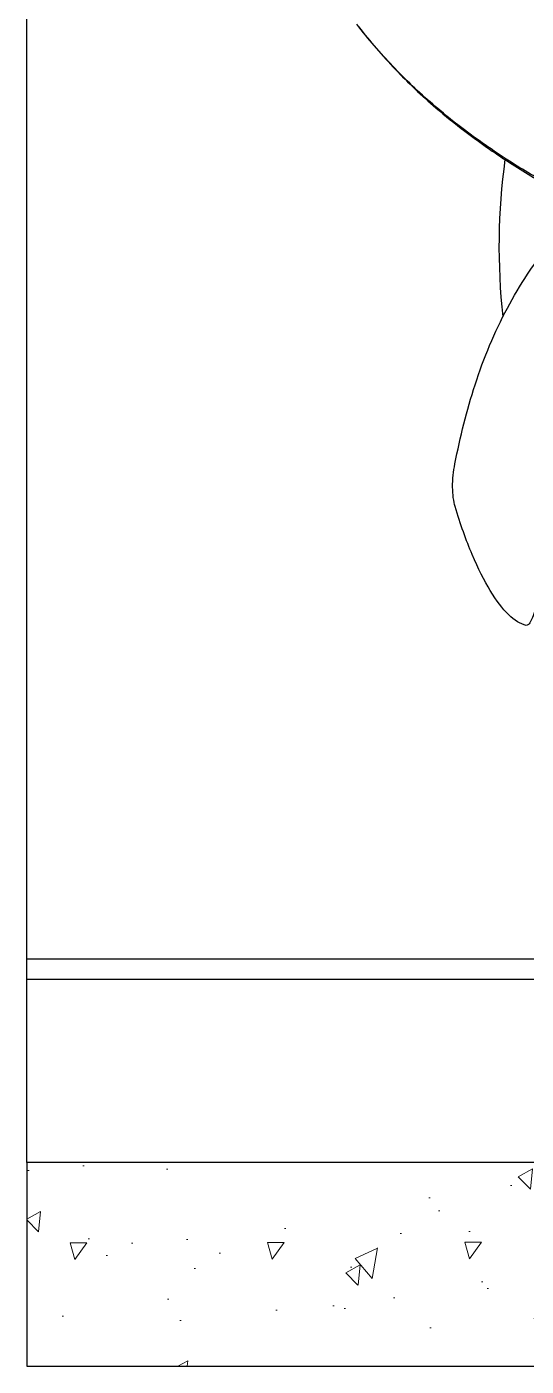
# Model space of a CAD drawing. Header units: millimetres. Extents: x -360063 to 84100, y -179792 to 59400.
# Drawn here: x 70516 to 71497, y 39868 to 42500 of the extents above; entities that cross this region are included whole.
import ezdxf

# ---------------------------------------------------------------- set-up
doc = ezdxf.new("R2010")
doc.units = ezdxf.units.MM
doc.header["$LTSCALE"] = 100
doc.layers.add('Hatch', color=7, linetype='Continuous', lineweight=18)
doc.layers.add('Visible', color=7, linetype='Continuous', lineweight=25)

msp = doc.modelspace()

# ---------------------------------------------------------------- hatches: boundary and pattern name
at = {"layer": 'Hatch'}
h = msp.add_hatch(dxfattribs=at)
h.set_pattern_fill('AR-CONC', color=256, scale=53.832768, angle=214.09967, style=0)
h.set_pattern_definition([(264.09967, (0, 0), (-338.6717, -188.4996), [40.3746, -444.1203]), (209.09967, (0, 0), (288.8664, -293.4285), [32.2997, -355.2963]), (314.5511, (-28.22, -15.7), (-49.8053, -481.9282), [34.3131, -377.4442]), (260.28387, (60.36, -89.15), (-525.6982, -248.3152), [60.562, -666.1805]), (310.7353, (16.55, -109.85), (-122.65, -716.318), [51.4697, -566.1666]), (205.2838, (60.36, -89.15), (-122.65, -716.318), [48.4495, -532.9444]), (235.09967, (0.7, -97.05), (-387.5953, -0.6742), [40.3746, -444.1203]), (180.09967, (0.7, -97.05), (110.3913, -396.6836), [32.2997, -355.2963]), (285.5511, (-31.6, -97.1), (-277.204, -397.3578), [34.3131, -377.4442]), (251.59967, (0, 0), (95.0485, -152.06385), [0, -350.98965, 0, -360.67955, 0, -356.6421]), (221.59967, (0, 0), (1.767, -255.2124), [0, -205.6412, 0, -342.91473, 0, -135.92774]), (181.59967, (99.4, 67.3), (-244.76896, -151.05595), [0, -134.5819, 0, -419.8956, 0, -557.16915]), (171.59967, (143.98, 97.48), (-229.7545, -220.6322), [0, -174.9565, 0, -278.8537, 0, -395.67085])])
h.paths.add_polyline_path([(70516.47, 40267.89), (70516.47, 39867.89), (76069.02, 39867.89), (76069.02, 40627.89), (75839.91, 40667.89), (75727.35, 40667.89), (75657, 40667.89), (75516.47, 40667.89), (75455.98, 40667.89), (75384.66, 40667.89), (75384.66, 40327.89), (75100.21, 40327.89), (75100.21, 40667.89), (74963.43, 40667.89), (74611.55, 40627.89), (74611.55, 40267.89)])

# ---------------------------------------------------------------- linework, layer by layer
at = {"layer": 'Visible'}
for p, q in [((70516.47, 40667.89), (70516.47, 52387.89)), ((71670.85, 40667.89), (70516.47, 40667.89)), ((70516.47, 40267.89), (70516.47, 40627.89)), ((74611.55, 40627.89), (70516.47, 40627.89)), ((70516.47, 40267.89), (70516.47, 39867.89)), ((74611.55, 40267.89), (70516.47, 40267.89)), ((70516.47, 39867.89), (76069.02, 39867.89))]:
    msp.add_line(p, q, dxfattribs=at)
msp.add_ellipse((72167.65, 42067.89), major_axis=(0, -953), ratio=0.7594464, start_param=4.5320244, end_param=4.8576672, dxfattribs=at)
for points, knots in [([(71635.33, 42140.99), (71605.61, 42155.13), (71576.47, 42170.16), (71519.16, 42201.95), (71491.52, 42218.41), (71431.61, 42256.75), (71400.57, 42278.4), (71351.11, 42316.21), (71332.08, 42331.67), (71286.35, 42371.29), (71260.21, 42396.22), (71210.37, 42448.68), (71186.76, 42476.16), (71164.59, 42504.72)], [-31.9460867, -31.9460867, -31.9460867, -31.9460867, -26.9228906, -26.9228906, -21.9007821, -21.9007821, -15.8246273, -15.8246273, -11.8513934, -11.8513934, -5.9387194, -5.9387194, -0.000001, -0.000001, -0.000001, -0.000001]), ([(71168.55, 42499.56), (71191.01, 42470.62), (71214.96, 42442.79), (71265.55, 42389.67), (71292.1, 42364.45), (71338.24, 42324.68), (71357.26, 42309.31), (71404.81, 42273.13), (71433.83, 42252.86), (71492.09, 42215.31), (71520.32, 42198.39), (71578.99, 42165.71), (71608.86, 42150.26), (71639.31, 42135.77)], [-31.5148085, -31.5148085, -31.5148085, -31.5148085, -25.5832178, -25.5832178, -19.6774379, -19.6774379, -15.7711054, -15.7711054, -10.1645946, -10.1645946, -5.0863561, -5.0863561, -0.0021462, -0.0021462, -0.0021462, -0.0021462]), ([(71357.31, 41640.68), (71362.53, 41667.2), (71368.39, 41693.54), (71381.51, 41745.55), (71388.79, 41771.25), (71414.1, 41849.57), (71435.02, 41899.54), (71472.68, 41969.93), (71485.89, 41992.05), (71521.24, 42045.56), (71544.25, 42075.56), (71579.93, 42117.91), (71591.97, 42131.51), (71606.22, 42146.66), (71607.93, 42148.47), (71609.66, 42150.28)], [-32.992356, -32.992356, -32.992356, -32.992356, -28.9562995, -28.9562995, -24.9303407, -24.9303407, -16.4388282, -16.4388282, -12.3175121, -12.3175121, -6.1306712, -6.1306712, -3.0504232, -3.0504232, -2.6289405, -2.6289405, -2.6289405, -2.6289405]), ([(71357.8, 41556.92), (71356.25, 41562.22), (71355.04, 41568.15), (71353.37, 41581.04), (71352.92, 41587.95), (71352.81, 41602.76), (71353.19, 41610.62), (71354.75, 41625.96), (71355.86, 41633.36), (71357.31, 41640.68)], [-4.6829383, -4.6829383, -4.6829383, -4.6829383, -3.5115004, -3.5115004, -2.342014, -2.342014, -1.1208984, -1.1208984, -0.0000014, -0.0000014, -0.0000014, -0.0000014]), ([(71497.31, 41323.39), (71485.93, 41326.16), (71474.42, 41333.27), (71450.83, 41356.27), (71438.84, 41372.03), (71414.88, 41411.66), (71403.01, 41435.25), (71379.47, 41490.55), (71367.94, 41522.16), (71357.8, 41556.92)], [-30.486858, -30.486858, -30.486858, -30.486858, -22.8372911, -22.8372911, -15.217433, -15.217433, -7.6862592, -7.6862592, -0.0000044, -0.0000044, -0.0000044, -0.0000044]), ([(71517.61, 41362.68), (71516.87, 41359.82), (71516.08, 41357.02), (71514.39, 41351.46), (71513.48, 41348.72), (71510.8, 41341.29), (71508.99, 41337.03), (71505.32, 41329.9), (71503.49, 41327.16), (71500.13, 41323.76), (71498.62, 41323.07), (71497.31, 41323.39)], [-3.5947931, -3.5947931, -3.5947931, -3.5947931, -3.1470307, -3.1470307, -2.6765073, -2.6765073, -1.7978568, -1.7978568, -0.8833702, -0.8833702, -0.000001, -0.000001, -0.000001, -0.000001])]:
    msp.add_open_spline(points, degree=3, knots=knots, dxfattribs=at)
msp.add_open_spline([(71168.4, 42499.76), (71168.45, 42499.69), (71168.5, 42499.63), (71168.55, 42499.56)], degree=3, dxfattribs=at)
msp.add_rational_spline([(70516.47, 40627.89), (70516.47, 40647.46), (70516.47, 40667.89)], [1.00000982124, 1.00007887722, 1], degree=2, dxfattribs=at)

doc.saveas('drawing.dxf')
